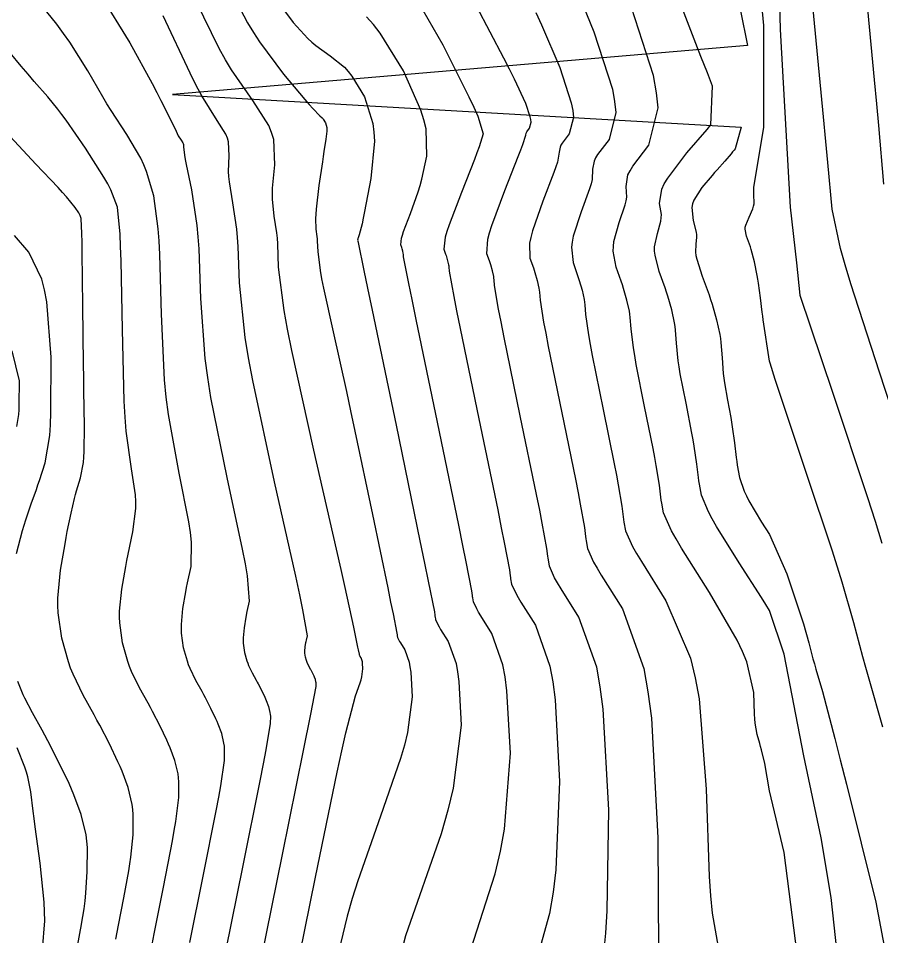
# Model space of a CAD drawing. Header units: metres. Extents: x 837117 to 838479, y 1189012 to 1191015.
# Drawn here: x 837964.33 to 838005.33, y 1189166.88 to 1189210.49 of the extents above; entities that cross this region are included whole.
import ezdxf

# ---------------------------------------------------------------- set-up
doc = ezdxf.new("R2010")
doc.units = ezdxf.units.M
doc.header["$LTSCALE"] = 0.3
doc.layers.add('COTAS 10', color=1, linetype='Continuous')
doc.layers.add('COTAS INT', color=252, linetype='Continuous')

msp = doc.modelspace()

# ---------------------------------------------------------------- linework, layer by layer
at = {"layer": 'COTAS 10'}
for points in [[(837977.435, 1189164.789), (837978.432, 1189169.706), (837979.473, 1189174.7), (837979.695, 1189175.714), (837979.888, 1189176.567), (837980.347, 1189178.314), (837980.565, 1189178.939), (837980.606, 1189179.085), (837980.639, 1189179.219), (837980.689, 1189179.605), (837980.675, 1189179.871), (837980.667, 1189179.93), (837980.657, 1189179.982), (837980.61, 1189180.115), (837980.563, 1189180.19), (837980.554, 1189180.205), (837980.546, 1189180.219), (837980.532, 1189180.249), (837980.529, 1189180.266), (837980.529, 1189180.271), (837980.528, 1189180.276), (837980.525, 1189180.296), (837980.483, 1189180.506), (837980.458, 1189180.63), (837980.426, 1189180.784), (837980.261, 1189181.58), (837979.844, 1189183.468), (837979.653, 1189184.31), (837979.43, 1189185.29), (837978.353, 1189189.986), (837977.312, 1189194.725), (837977.113, 1189195.733), (837976.952, 1189196.609), (837976.688, 1189198.676), (837976.649, 1189199.782), (837976.629, 1189200.053), (837976.605, 1189200.309), (837976.484, 1189201.104), (837976.399, 1189201.9), (837976.397, 1189202.155), (837976.405, 1189202.426), (837976.511, 1189203.534), (837976.453, 1189204.738), (837976.357, 1189205.07), (837976.227, 1189205.402), (837975.466, 1189206.595), (837974.452, 1189208.039), (837974.162, 1189208.528), (837973.868, 1189209.055), (837972.77, 1189211.285)], [(837992.133, 1189166.097), (837992.226, 1189167.045), (837992.297, 1189168.109), (837992.369, 1189172.91), (837992.108, 1189177.69), (837991.969, 1189178.741), (837991.801, 1189179.674), (837990.95, 1189182.056), (837990.103, 1189183.405), (837989.937, 1189183.687), (837989.8, 1189183.929), (837989.552, 1189184.47), (837989.5, 1189184.77), (837989.487, 1189184.86), (837989.474, 1189184.953), (837989.43, 1189185.313), (837989.212, 1189186.51), (837989.089, 1189187.131), (837988.938, 1189187.877), (837988.168, 1189191.616), (837987.405, 1189195.337), (837987.258, 1189196.071), (837987.14, 1189196.678), (837986.948, 1189197.798), (837986.927, 1189198.079), (837986.917, 1189198.156), (837986.905, 1189198.233), (837986.846, 1189198.505), (837986.762, 1189198.793), (837986.735, 1189198.88), (837986.705, 1189198.969), (837986.58, 1189199.315), (837986.627, 1189199.998), (837986.705, 1189200.299), (837986.811, 1189200.649), (837987.428, 1189202.32), (837988.068, 1189203.932), (837988.189, 1189204.245), (837988.284, 1189204.501), (837988.424, 1189204.944), (837988.439, 1189205.034), (837988.456, 1189205.068), (837988.478, 1189205.105), (837988.604, 1189205.269), (837988.677, 1189205.565), (837988.665, 1189205.685), (837988.64, 1189205.821), (837988.437, 1189206.451), (837987.898, 1189207.607), (837987.662, 1189208.075), (837987.387, 1189208.607), (837986.082, 1189211.065)], [(837998.622, 1189210.851), (837998.957, 1189209.198), (837971.651, 1189206.877), (837998.656, 1189205.33), (837998.371, 1189204.301), (837998.322, 1189204.232), (837998.254, 1189204.144), (837998.181, 1189204.054), (837997.882, 1189203.707), (837997.515, 1189203.295), (837997.4, 1189203.164), (837997.279, 1189203.026), (837996.793, 1189202.464), (837996.41, 1189201.852), (837996.354, 1189201.681), (837996.32, 1189201.51), (837996.377, 1189200.89), (837996.516, 1189200.339), (837996.533, 1189200.212), (837996.542, 1189200.096), (837996.498, 1189199.768), (837996.483, 1189199.379), (837996.511, 1189199.225), (837996.552, 1189199.05), (837996.814, 1189198.25), (837997.132, 1189197.365), (837997.208, 1189197.137), (837997.279, 1189196.917), (837997.494, 1189196.18), (837997.644, 1189195.484), (837997.675, 1189195.289), (837997.7, 1189195.092), (837997.753, 1189194.374), (837997.805, 1189193.623), (837997.831, 1189193.407), (837997.86, 1189193.187), (837998.007, 1189192.359), (837998.165, 1189191.529), (837998.202, 1189191.308), (837998.236, 1189191.089), (837998.335, 1189190.33), (837998.42, 1189189.63), (837998.446, 1189189.449), (837998.472, 1189189.274), (837998.572, 1189188.691), (837998.799, 1189188.032), (837998.905, 1189187.81), (837999.029, 1189187.571), (837999.632, 1189186.563), (838000, 1189185.977), (838000.833, 1189184.116), (838001.389, 1189182.445), (838001.509, 1189182.07), (838001.615, 1189181.733), (838001.872, 1189180.833), (838002.069, 1189180.082), (838002.136, 1189179.839), (838002.208, 1189179.582), (838002.515, 1189178.524), (838003.111, 1189176.288), (838003.366, 1189175.287), (838003.661, 1189174.12), (838005.048, 1189168.524), (838006.277, 1189162.078)], [(837968.954, 1189166.759), (837969.016, 1189167.091), (837969.081, 1189167.43), (837969.338, 1189168.724), (837969.571, 1189170.004), (837969.621, 1189170.335), (837969.666, 1189170.655), (837969.773, 1189171.725), (837969.777, 1189172.678), (837969.757, 1189172.924), (837969.726, 1189173.163), (837969.538, 1189173.962), (837969.25, 1189174.736), (837969.157, 1189174.958), (837969.058, 1189175.185), (837968.652, 1189176.033), (837968.191, 1189176.919), (837968.057, 1189177.169), (837967.92, 1189177.422), (837967.403, 1189178.352), (837966.922, 1189179.341), (837966.807, 1189179.631), (837966.7, 1189179.927), (837966.383, 1189181.053), (837966.214, 1189182.262), (837966.201, 1189182.61), (837966.202, 1189182.964), (837966.33, 1189184.292), (837966.541, 1189185.537), (837966.596, 1189185.838), (837966.649, 1189186.121), (837966.827, 1189186.987), (837966.997, 1189187.697), (837967.045, 1189187.882), (837967.094, 1189188.061), (837967.274, 1189188.666), (837967.415, 1189189.391), (837967.44, 1189189.645), (837967.458, 1189189.924), (837967.471, 1189191.124), (837967.442, 1189192.824), (837967.433, 1189193.417), (837967.425, 1189194.063), (837967.392, 1189196.837), (837967.359, 1189199.371), (837967.351, 1189199.865), (837967.343, 1189200.268), (837967.315, 1189200.978), (837967.255, 1189201.134), (837967.226, 1189201.189), (837967.192, 1189201.25), (837967.024, 1189201.512), (837966.616, 1189202.007), (837966.429, 1189202.215), (837966.212, 1189202.454), (837965.16, 1189203.57), (837963.935, 1189204.886)]]:
    msp.add_lwpolyline(points, dxfattribs=at)
at = {"layer": 'COTAS INT'}
for points in [[(838000, 1189221.013), (838000.28, 1189219.449), (838000.516, 1189209.957), (838000.987, 1189201.527), (838001.282, 1189198.874), (838001.447, 1189197.349), (838003.005, 1189192.737), (838004.664, 1189187.743), (838005.026, 1189186.605), (838005.346, 1189185.574)], [(838005.389, 1189176.838), (838004.732, 1189179.103), (838004.577, 1189179.656), (838004.433, 1189180.176), (838004.012, 1189181.785), (838003.46, 1189183.714), (838003.234, 1189184.436), (838002.977, 1189185.24), (838001.785, 1189188.821), (838000.559, 1189192.481), (838000.281, 1189193.334), (838000.029, 1189194.119), (838000, 1189194.214), (837999.706, 1189196.168), (837999.682, 1189196.348), (837999.658, 1189196.531), (837999.573, 1189197.218), (837999.479, 1189197.912), (837999.449, 1189198.099), (837999.417, 1189198.284), (837999.285, 1189198.934), (837999.141, 1189199.507), (837999.101, 1189199.644), (837999.061, 1189199.771), (837998.917, 1189200.15), (837998.847, 1189200.479), (837998.855, 1189200.575), (837998.874, 1189200.673), (837999.039, 1189201.045), (837999.22, 1189201.45), (837999.249, 1189201.569), (837999.269, 1189201.69), (837999.264, 1189202.154), (837999.263, 1189202.451), (837999.73, 1189205.33), (837999.73, 1189210.143), (837999.301, 1189214.612)], [(837990.497, 1189212.695), (837991.661, 1189209.854), (837992.542, 1189207.125), (837992.65, 1189206.534), (837992.699, 1189206.014), (837992.383, 1189204.733), (837991.837, 1189204.02), (837991.741, 1189203.859), (837991.669, 1189203.714), (837991.605, 1189203.322), (837991.577, 1189202.836), (837991.527, 1189202.632), (837991.458, 1189202.397), (837991.056, 1189201.299), (837990.68, 1189200.141), (837990.627, 1189199.869), (837990.597, 1189199.619), (837990.674, 1189198.889), (837990.876, 1189198.328), (837990.924, 1189198.183), (837990.969, 1189198.043), (837991.105, 1189197.575), (837991.201, 1189197.133), (837991.22, 1189197.009), (837991.236, 1189196.885), (837991.27, 1189196.429), (837991.406, 1189195.456), (837991.487, 1189195.006), (837991.587, 1189194.477), (837992.104, 1189191.913), (837992.629, 1189189.338), (837992.734, 1189188.802), (837992.822, 1189188.342), (837992.992, 1189187.32), (837993.052, 1189186.824), (837993.07, 1189186.696), (837993.089, 1189186.572), (837993.16, 1189186.158), (837993.501, 1189185.413), (837993.69, 1189185.08), (837993.919, 1189184.691), (837995.086, 1189182.832), (837996.251, 1189180.11), (837996.478, 1189179.179), (837996.664, 1189178.17), (837996.995, 1189173.883), (837997.135, 1189169.737), (837997.202, 1189168.816), (837997.28, 1189167.994), (837997.666, 1189165.848)], [(838003.641, 1189162.172), (838002.934, 1189168.749), (838002.463, 1189171.579), (838001.638, 1189175.47), (838000.695, 1189180.304), (838000, 1189182.377), (837999.829, 1189182.65), (837999.62, 1189182.981), (837998.557, 1189184.638), (837997.489, 1189186.359), (837997.277, 1189186.73), (837997.101, 1189187.055), (837996.768, 1189187.847), (837996.677, 1189188.374), (837996.654, 1189188.531), (837996.631, 1189188.694), (837996.554, 1189189.326), (837996.431, 1189190.174), (837996.379, 1189190.472), (837996.32, 1189190.799), (837996.039, 1189192.211), (837995.769, 1189193.617), (837995.716, 1189193.94), (837995.672, 1189194.234), (837995.592, 1189195.059), (837995.546, 1189195.69), (837995.523, 1189195.862), (837995.496, 1189196.034), (837995.364, 1189196.645), (837995.176, 1189197.292), (837995.113, 1189197.486), (837995.046, 1189197.686), (837994.767, 1189198.463), (837994.567, 1189199.24), (837994.55, 1189199.44), (837994.549, 1189199.633), (837994.684, 1189200.278), (837994.847, 1189200.863), (837994.864, 1189201.019), (837994.87, 1189201.171), (837994.786, 1189201.701), (837994.886, 1189202.381), (837995.007, 1189202.629), (837995.168, 1189202.903), (837996.085, 1189204.107), (837997.038, 1189205.215), (837997.221, 1189205.429), (837997.299, 1189207.264), (837997.053, 1189207.898), (837996.75, 1189208.679), (837995.187, 1189212.723)], [(838005.437, 1189202.618), (838005.2, 1189205.399), (838005.106, 1189206.428), (838004.999, 1189207.568), (838004.512, 1189212.618)], [(837972.47, 1189166.609), (837973.105, 1189169.753), (837973.721, 1189172.86), (837973.842, 1189173.502), (837973.941, 1189174.05), (837974.12, 1189175.242), (837974.123, 1189175.79), (837974.111, 1189175.932), (837974.093, 1189176.069), (837973.985, 1189176.529), (837973.82, 1189176.974), (837973.766, 1189177.102), (837973.709, 1189177.232), (837973.476, 1189177.719), (837973.211, 1189178.229), (837973.134, 1189178.373), (837973.055, 1189178.518), (837972.758, 1189179.053), (837972.481, 1189179.621), (837972.415, 1189179.788), (837972.354, 1189179.958), (837972.171, 1189180.605), (837972.074, 1189181.3), (837972.067, 1189181.5), (837972.067, 1189181.704), (837972.141, 1189182.468), (837972.278, 1189183.252), (837972.319, 1189183.468), (837972.362, 1189183.685), (837972.527, 1189184.464), (837972.546, 1189185.616), (837972.496, 1189186.067), (837972.423, 1189186.575), (837971.959, 1189188.889), (837971.454, 1189191.684), (837971.354, 1189192.495), (837971.272, 1189193.323), (837971.123, 1189196.45), (837971.046, 1189199.279), (837971.01, 1189199.918), (837970.968, 1189200.496), (837970.764, 1189202.065), (837970.418, 1189203.218), (837970.287, 1189203.533), (837970.14, 1189203.848), (837969.482, 1189204.969), (837968.736, 1189206.109), (837968.533, 1189206.435), (837968.333, 1189206.765), (837967.626, 1189207.993), (837966.769, 1189209.358), (837966.474, 1189209.775), (837966.154, 1189210.208), (837964.791, 1189211.911)], [(837974.341, 1189211.957), (837975.214, 1189210.273), (837975.487, 1189209.823), (837975.773, 1189209.381), (837976.919, 1189207.845), (837977.934, 1189206.635), (837978.137, 1189206.399), (837978.307, 1189206.205), (837978.641, 1189205.86), (837978.752, 1189205.769), (837978.781, 1189205.736), (837978.811, 1189205.699), (837978.911, 1189205.536), (837978.975, 1189205.303), (837978.98, 1189205.222), (837978.98, 1189205.134), (837978.936, 1189204.757), (837978.838, 1189204.16), (837978.803, 1189203.934), (837978.766, 1189203.681), (837978.604, 1189202.546), (837978.47, 1189201.434), (837978.45, 1189201.196), (837978.438, 1189200.987), (837978.454, 1189200.485), (837978.507, 1189200.136), (837978.517, 1189200.023), (837978.526, 1189199.904), (837978.544, 1189199.418), (837978.659, 1189198.509), (837978.73, 1189198.124), (837978.818, 1189197.68), (837979.276, 1189195.596), (837979.908, 1189192.77), (837980.106, 1189191.859), (837980.313, 1189190.892), (837981.147, 1189186.935), (837981.871, 1189183.442), (837982.01, 1189182.767), (837982.122, 1189182.22), (837982.306, 1189181.299), (837982.317, 1189181.211), (837982.32, 1189181.189), (837982.324, 1189181.167), (837982.336, 1189181.093), (837982.397, 1189180.961), (837982.43, 1189180.902), (837982.471, 1189180.833), (837982.678, 1189180.503), (837982.886, 1189179.92), (837982.927, 1189179.692), (837982.961, 1189179.435), (837983.025, 1189178.266), (837982.806, 1189176.571), (837982.661, 1189175.982), (837982.48, 1189175.342), (837981.524, 1189172.599), (837980.444, 1189169.533), (837980.186, 1189168.689), (837979.945, 1189167.848), (837979.22, 1189164.829)], [(837968.213, 1189211.621), (837969.617, 1189209.331), (837970.676, 1189207.393), (837970.902, 1189206.97), (837971.099, 1189206.595), (837971.571, 1189205.652), (837971.818, 1189205.126), (837971.874, 1189205.015), (837971.924, 1189204.919), (837972.062, 1189204.698), (837972.14, 1189204.575), (837972.153, 1189204.541), (837972.163, 1189204.507), (837972.169, 1189204.382), (837972.216, 1189203.994), (837972.252, 1189203.792), (837972.298, 1189203.551), (837972.545, 1189202.341), (837972.801, 1189200.654), (837972.852, 1189200.112), (837972.894, 1189199.538), (837972.978, 1189197.192), (837973.186, 1189194.331), (837973.307, 1189193.432), (837973.455, 1189192.486), (837974.222, 1189188.683), (837974.961, 1189185.285), (837975.093, 1189184.594), (837975.193, 1189184.012), (837975.29, 1189182.814), (837975.185, 1189182.322), (837975.133, 1189182.05), (837975.046, 1189181.555), (837975, 1189181.074), (837974.999, 1189180.946), (837975.004, 1189180.82), (837975.065, 1189180.382), (837975.18, 1189179.974), (837975.219, 1189179.866), (837975.261, 1189179.761), (837975.435, 1189179.403), (837975.622, 1189179.066), (837975.672, 1189178.974), (837975.721, 1189178.883), (837975.888, 1189178.562), (837976.035, 1189178.255), (837976.071, 1189178.173), (837976.104, 1189178.092), (837976.209, 1189177.812), (837976.277, 1189177.522), (837976.288, 1189177.436), (837976.295, 1189177.347), (837976.294, 1189177.001), (837976.079, 1189175.748), (837975.952, 1189175.086), (837975.796, 1189174.288), (837974.989, 1189170.267), (837974.165, 1189166.198)], [(837983.057, 1189211.725), (837984.483, 1189209.225), (837985.728, 1189206.763), (837985.96, 1189206.265), (837986.144, 1189205.848), (837986.403, 1189205.007), (837986.208, 1189204.386), (837986.107, 1189204.108), (837985.985, 1189203.783), (837985.37, 1189202.224), (837984.786, 1189200.679), (837984.682, 1189200.363), (837984.604, 1189200.094), (837984.534, 1189199.528), (837984.619, 1189199.29), (837984.64, 1189199.228), (837984.659, 1189199.169), (837984.717, 1189198.97), (837984.757, 1189198.782), (837984.766, 1189198.73), (837984.772, 1189198.677), (837984.787, 1189198.483), (837985.007, 1189197.288), (837985.144, 1189196.604), (837985.314, 1189195.767), (837986.201, 1189191.468), (837987.093, 1189187.146), (837987.266, 1189186.295), (837987.407, 1189185.594), (837987.649, 1189184.309), (837987.685, 1189184.017), (837987.695, 1189183.942), (837987.706, 1189183.869), (837987.748, 1189183.626), (837987.949, 1189183.187), (837988.06, 1189182.991), (837988.195, 1189182.762), (837988.882, 1189181.667), (837989.572, 1189179.735), (837989.709, 1189178.979), (837989.822, 1189178.127), (837990.033, 1189174.249), (837989.856, 1189170.049), (837989.724, 1189168.994), (837989.556, 1189167.985), (837988.648, 1189164.731)], [(838001.402, 1189165.448), (838000.695, 1189170.871), (838000, 1189173.814), (837999.784, 1189175.112), (837999.625, 1189175.752), (837999.585, 1189175.906), (837999.546, 1189176.051), (837999.421, 1189176.489), (837999.325, 1189177.021), (837999.306, 1189177.225), (837999.289, 1189177.453), (837999.254, 1189178.482), (837998.923, 1189179.932), (837998.719, 1189180.426), (837998.468, 1189180.959), (837997.154, 1189183.22), (837995.827, 1189185.335), (837995.566, 1189185.776), (837995.352, 1189186.155), (837994.964, 1189187.002), (837994.883, 1189187.473), (837994.862, 1189187.614), (837994.842, 1189187.759), (837994.773, 1189188.323), (837994.627, 1189189.258), (837994.557, 1189189.637), (837994.474, 1189190.068), (837994.072, 1189192.062), (837993.678, 1189194.047), (837993.602, 1189194.473), (837993.539, 1189194.845), (837993.431, 1189195.744), (837993.391, 1189196.287), (837993.372, 1189196.436), (837993.348, 1189196.584), (837993.235, 1189197.11), (837993.073, 1189197.667), (837993.019, 1189197.834), (837992.961, 1189198.007), (837992.721, 1189198.676), (837992.582, 1189199.429), (837992.588, 1189199.654), (837992.614, 1189199.887), (837992.87, 1189200.788), (837993.153, 1189201.63), (837993.196, 1189201.825), (837993.223, 1189202.004), (837993.196, 1189202.511), (837993.283, 1189203.054), (837993.384, 1189203.255), (837993.517, 1189203.478), (837994.272, 1189204.464), (837994.71, 1189206.239), (837994.642, 1189206.958), (837994.493, 1189207.776), (837993.273, 1189211.555)], [(838006.723, 1189189.148), (838005.232, 1189193.689), (838003.864, 1189197.884), (838003.596, 1189198.781), (838003.375, 1189199.563), (838002.977, 1189201.434), (838002.779, 1189203.65), (838002.684, 1189204.65), (838002.573, 1189205.819), (838002.026, 1189211.434)], [(837976.724, 1189211.168), (837977.374, 1189210.297), (837978.071, 1189209.54), (837978.263, 1189209.361), (837978.455, 1189209.195), (837979.144, 1189208.707), (837979.811, 1189208.165), (837979.988, 1189207.966), (837980.163, 1189207.744), (837980.769, 1189206.766), (837981.171, 1189205.491), (837981.217, 1189205.083), (837981.235, 1189204.651), (837981.065, 1189202.892), (837980.767, 1189201.316), (837980.704, 1189201), (837980.649, 1189200.736), (837980.521, 1189200.216), (837980.465, 1189200.066), (837980.454, 1189200.035), (837980.447, 1189200.009), (837980.44, 1189199.954), (837980.448, 1189199.931), (837980.452, 1189199.919), (837980.458, 1189199.9), (837980.462, 1189199.882), (837980.463, 1189199.877), (837980.463, 1189199.872), (837980.465, 1189199.853), (837980.741, 1189198.51), (837980.915, 1189197.67), (837981.131, 1189196.627), (837982.265, 1189191.171), (837983.402, 1189185.685), (837983.62, 1189184.625), (837983.797, 1189183.762), (837984.087, 1189182.303), (837984.106, 1189182.147), (837984.112, 1189182.106), (837984.118, 1189182.067), (837984.14, 1189181.937), (837984.247, 1189181.703), (837984.307, 1189181.598), (837984.379, 1189181.476), (837984.746, 1189180.891), (837985.115, 1189179.859), (837985.188, 1189179.454), (837985.248, 1189178.999), (837985.361, 1189176.927), (837984.975, 1189173.93), (837984.72, 1189172.891), (837984.402, 1189171.762), (837982.718, 1189166.929), (837981.253, 1189161.353)], [(837975.86, 1189165.788), (837976.872, 1189170.782), (837977.871, 1189175.715), (837978.217, 1189177.445), (837978.468, 1189178.76), (837978.468, 1189178.903), (837978.465, 1189178.94), (837978.461, 1189178.976), (837978.432, 1189179.095), (837978.389, 1189179.211), (837978.375, 1189179.245), (837978.36, 1189179.278), (837978.3, 1189179.406), (837978.231, 1189179.538), (837978.21, 1189179.576), (837978.19, 1189179.614), (837978.113, 1189179.753), (837978.04, 1189179.901), (837978.023, 1189179.945), (837978.007, 1189179.989), (837977.96, 1189180.158), (837977.934, 1189180.339), (837977.932, 1189180.391), (837977.933, 1189180.444), (837977.952, 1189180.643), (837977.987, 1189180.847), (837977.998, 1189180.904), (837978.009, 1189180.96), (837978.052, 1189181.163), (837977.84, 1189182.408), (837977.689, 1189183.121), (837977.5, 1189183.994), (837976.485, 1189188.476), (837975.457, 1189193.288), (837975.259, 1189194.368), (837975.099, 1189195.339), (837974.833, 1189197.934), (837974.772, 1189199.66), (837974.74, 1189200.083), (837974.703, 1189200.481), (837974.514, 1189201.722), (837974.348, 1189202.725), (837974.325, 1189202.974), (837974.311, 1189203.21), (837974.34, 1189203.958), (837974.308, 1189204.622), (837974.255, 1189204.806), (837974.183, 1189204.989), (837973.764, 1189205.647), (837973.039, 1189206.808), (837972.775, 1189207.307), (837972.483, 1189207.885), (837971.199, 1189210.613)], [(837985.683, 1189165.83), (837986.979, 1189169.873), (837987.222, 1189170.942), (837987.416, 1189171.989), (837987.697, 1189175.588), (837987.535, 1189178.563), (837987.448, 1189179.217), (837987.343, 1189179.797), (837986.814, 1189181.279), (837986.287, 1189182.119), (837986.183, 1189182.294), (837986.098, 1189182.445), (837985.944, 1189182.782), (837985.912, 1189182.968), (837985.904, 1189183.024), (837985.896, 1189183.082), (837985.868, 1189183.306), (837985.602, 1189184.678), (837985.443, 1189185.46), (837985.247, 1189186.416), (837984.233, 1189191.319), (837983.223, 1189196.197), (837983.03, 1189197.137), (837982.874, 1189197.899), (837982.626, 1189199.168), (837982.618, 1189199.274), (837982.61, 1189199.332), (837982.587, 1189199.435), (837982.556, 1189199.544), (837982.534, 1189199.61), (837982.487, 1189199.741), (837982.526, 1189200.052), (837982.568, 1189200.199), (837982.625, 1189200.373), (837982.946, 1189201.22), (837983.317, 1189202.259), (837983.405, 1189202.554), (837983.488, 1189202.851), (837983.734, 1189203.949), (837983.69, 1189205.249), (837983.589, 1189205.674), (837983.449, 1189206.127), (837982.626, 1189207.996), (837981.516, 1189209.79), (837981.196, 1189210.195), (837980.87, 1189210.562)], [(837988.909, 1189210.766), (837989.181, 1189210.182), (837990.049, 1189208.152), (837990.591, 1189206.473), (837990.658, 1189206.109), (837990.688, 1189205.789), (837990.493, 1189205.001), (837990.157, 1189204.562), (837990.098, 1189204.463), (837990.054, 1189204.374), (837990.015, 1189204.133), (837989.931, 1189203.668), (837989.858, 1189203.438), (837989.763, 1189203.164), (837989.242, 1189201.809), (837988.745, 1189200.395), (837988.666, 1189200.084), (837988.612, 1189199.808), (837988.627, 1189199.102), (837988.79, 1189198.648), (837988.829, 1189198.531), (837988.866, 1189198.418), (837988.976, 1189198.04), (837989.053, 1189197.683), (837989.069, 1189197.583), (837989.082, 1189197.482), (837989.109, 1189197.113), (837989.273, 1189196.067), (837989.373, 1189195.538), (837989.496, 1189194.907), (837990.136, 1189191.765), (837990.784, 1189188.607), (837990.911, 1189187.966), (837991.017, 1189187.426), (837991.211, 1189186.316), (837991.263, 1189185.888), (837991.279, 1189185.778), (837991.295, 1189185.671), (837991.356, 1189185.314), (837991.651, 1189184.671), (837991.813, 1189184.383), (837992.011, 1189184.048), (837993.018, 1189182.444), (837994.029, 1189179.612), (837994.229, 1189178.504), (837994.395, 1189177.254), (837994.706, 1189171.571), (837994.738, 1189166.168)], [(837970.677, 1189166.517), (837970.776, 1189167.019), (837971.221, 1189169.238), (837971.646, 1189171.432), (837971.732, 1189171.918), (837971.803, 1189172.353), (837971.946, 1189173.484), (837971.95, 1189174.234), (837971.934, 1189174.428), (837971.91, 1189174.616), (837971.762, 1189175.245), (837971.535, 1189175.855), (837971.461, 1189176.03), (837971.383, 1189176.208), (837971.064, 1189176.876), (837970.701, 1189177.574), (837970.595, 1189177.771), (837970.487, 1189177.97), (837970.081, 1189178.703), (837969.701, 1189179.481), (837969.611, 1189179.709), (837969.527, 1189179.942), (837969.277, 1189180.829), (837969.144, 1189181.781), (837969.134, 1189182.055), (837969.135, 1189182.334), (837969.235, 1189183.38), (837969.423, 1189184.454), (837969.479, 1189184.75), (837969.538, 1189185.047), (837969.764, 1189186.114), (837969.899, 1189187.219), (837969.899, 1189187.54), (837969.884, 1189187.866), (837969.695, 1189189.095), (837969.452, 1189190.882), (837969.402, 1189191.559), (837969.359, 1189192.316), (837969.267, 1189195.708), (837969.206, 1189198.978), (837969.183, 1189199.658), (837969.157, 1189200.239), (837969.04, 1189201.521), (837968.723, 1189202.343), (837968.571, 1189202.633), (837968.391, 1189202.951), (837967.511, 1189204.328), (837966.591, 1189205.648), (837966.386, 1189205.93), (837966.203, 1189206.177), (837965.722, 1189206.767), (837965.079, 1189207.498), (837964.794, 1189207.833), (837964.463, 1189208.225), (837962.878, 1189210.123)], [(837964.234, 1189185.08), (837964.527, 1189186.165), (837964.603, 1189186.428), (837964.678, 1189186.675), (837964.932, 1189187.43), (837965.182, 1189188.124), (837965.254, 1189188.332), (837965.327, 1189188.546), (837965.599, 1189189.377), (837965.813, 1189190.68), (837965.848, 1189191.191), (837965.873, 1189191.768), (837965.876, 1189194.397), (837965.675, 1189197.021), (837965.571, 1189197.595), (837965.445, 1189198.103), (837964.816, 1189199.385), (837964.139, 1189200.186)], [(837964.253, 1189191.112), (837964.345, 1189191.674), (837964.36, 1189191.895), (837964.371, 1189192.144), (837964.373, 1189193.279), (837964.032, 1189194.694)], [(837967.141, 1189166.438), (837967.318, 1189167.456), (837967.355, 1189167.664), (837967.386, 1189167.84), (837967.454, 1189168.209), (837967.496, 1189168.576), (837967.511, 1189168.751), (837967.528, 1189168.957), (837967.599, 1189169.966), (837967.605, 1189171.122), (837967.579, 1189171.42), (837967.543, 1189171.71), (837967.314, 1189172.679), (837966.965, 1189173.617), (837966.852, 1189173.887), (837966.732, 1189174.161), (837966.24, 1189175.189), (837965.724, 1189176.189), (837965.588, 1189176.445), (837965.455, 1189176.692), (837965.004, 1189177.511), (837964.635, 1189178.201), (837964.555, 1189178.367), (837964.484, 1189178.522), (837964.307, 1189178.992)], [(837965.469, 1189166.276), (837965.577, 1189167.631), (837965.573, 1189168.063), (837965.554, 1189168.518), (837965.365, 1189170.365), (837965.123, 1189172.105), (837965.071, 1189172.494), (837965.026, 1189172.842), (837964.917, 1189173.76), (837964.778, 1189174.478), (837964.713, 1189174.7), (837964.637, 1189174.93), (837964.269, 1189175.845)]]:
    msp.add_lwpolyline(points, dxfattribs=at)

doc.saveas('drawing.dxf')
